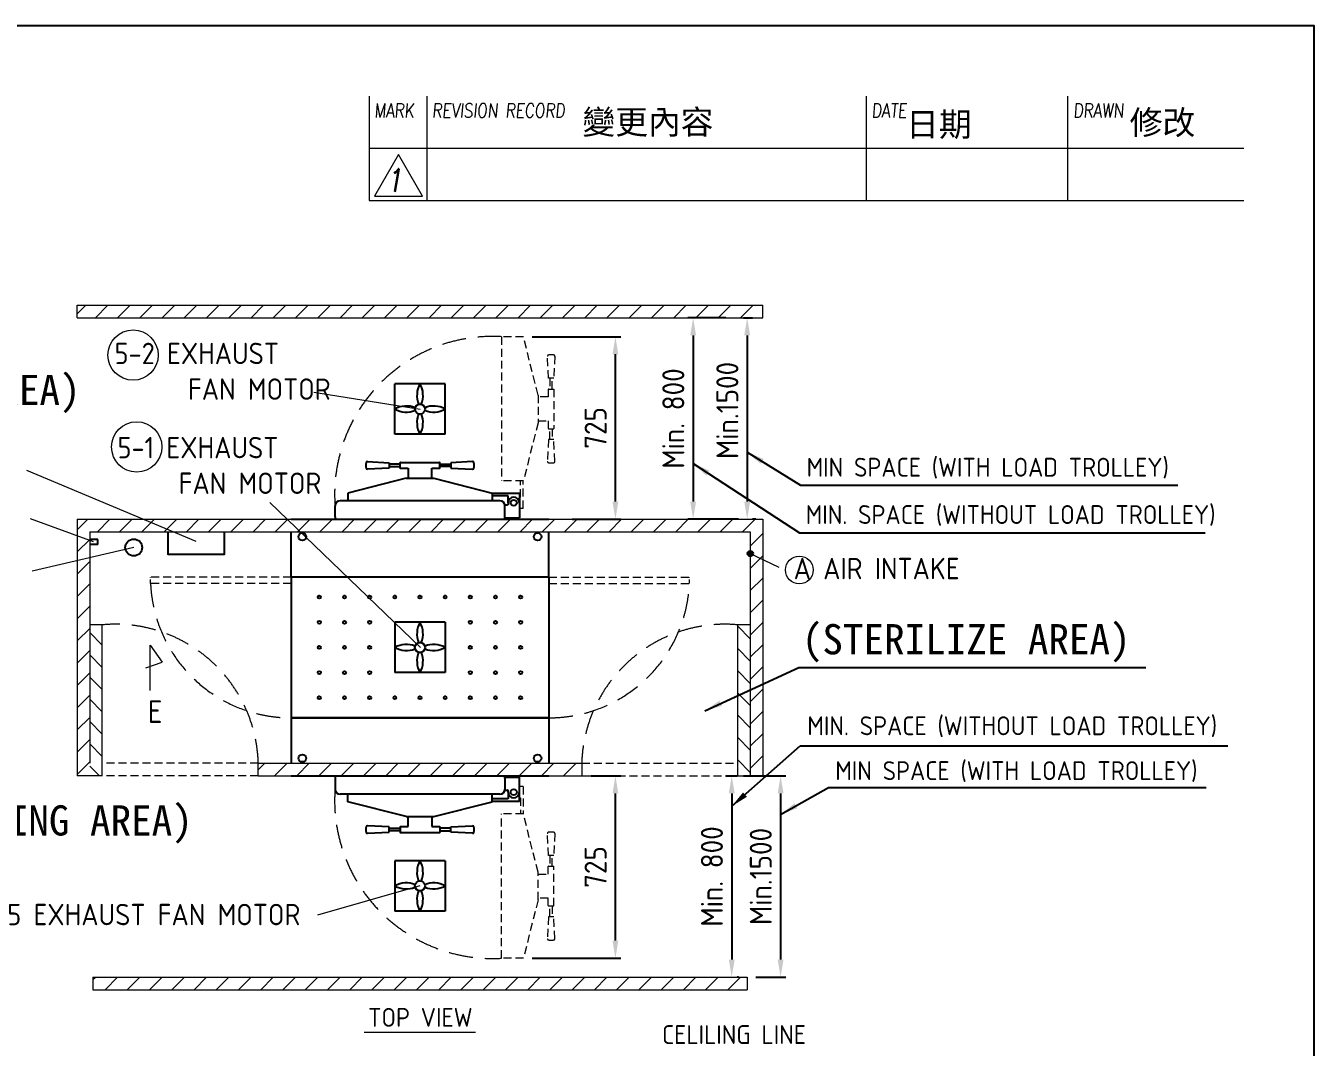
# Model space of a CAD drawing. Header units: millimetres. Extents: x -215875 to 13478, y -2277 to 9476.
# Drawn here: x 8358 to 13478, y 5417 to 9476 of the extents above; entities that cross this region are included whole.
import ezdxf

# ---------------------------------------------------------------- set-up
doc = ezdxf.new("R2010")
doc.units = ezdxf.units.MM
doc.header["$MEASUREMENT"] = 0
doc.linetypes.add('HIDDEN', pattern=[9.525, 6.35, -3.175])
doc.linetypes.add('HIDDEN2', pattern=[4.7625, 3.175, -1.5875])
doc.layers.get('0').update_dxf_attribs({"lineweight": 25})
for name, color, linetype, lineweight in [('D', 3, 'Continuous', 13), ('F', 7, 'Continuous', 15), ('H', 2, 'HIDDEN', 15), ('HIDDEN', 2, 'HIDDEN2', 9), ('S', 4, 'Continuous', 15), ('T', 4, 'Continuous', 15)]:
    doc.layers.add(name, color=color, linetype=linetype, lineweight=lineweight)
doc.styles.get("Standard").update_dxf_attribs({"font": 'KAIU.TTF'})
doc.styles.add('STU25', font='isocp2.shx')
doc.styles.add('Text', font='romans.shx', dxfattribs={"width": 0.8, "oblique": 10})
doc.dimstyles.new('STU25', dxfattribs={"dimscale": 35, "dimtxt": 2.5, "dimasz": 2, "dimexe": 0.6, "dimexo": 1, "dimgap": 1, "dimtad": 1, "dimdsep": 46, "dimtxsty": 'STU25', "dimcen": 2, "dimazin": 2, "dimtfac": 1, "dimtmove": 0, "dimatfit": 3, "dimfxl": 0, "dimtolj": 1, "dimtzin": 0, "dimarcsym": 0})
doc.dimstyles.new('STU25$7', dxfattribs={"dimscale": 35, "dimtxt": 2.5, "dimasz": 2, "dimexe": 1.25, "dimexo": 0.625, "dimgap": 1, "dimtad": 0, "dimdec": 4, "dimdsep": 46, "dimtxsty": 'STU25', "dimcen": 2.5, "dimazin": 2, "dimtfac": 1, "dimtdec": 4, "dimtmove": 0, "dimatfit": 3, "dimfxl": 0, "dimtolj": 1, "dimtzin": 0, "dimarcsym": 0})

# ---------------------------------------------------------------- blocks, each defined once
blk = doc.blocks.new('*D93')
at = {"layer": 'D', "color": 0, "lineweight": -2}
for p, q in [((11209.9, 6495.3), (11378.7, 6495.3)), ((11357.7, 6425.3), (11357.7, 5765.3)), ((11259.9, 5695.3), (11378.7, 5695.3))]:
    blk.add_line(p, q, dxfattribs=at)
at = {"layer": 'D', "color": 0}
for points in [[(11369.4, 6425.3), (11346, 6425.3), (11357.7, 6495.3)], [(11346, 5765.3), (11369.4, 5765.3), (11357.7, 5695.3)]]:
    blk.add_solid(points, dxfattribs=at)
at = {"layer": 'Defpoints', "color": 0}
for p in [(11174.9, 6495.3), (11224.9, 5695.3), (11357.7, 5695.3)]:
    blk.add_point(p, dxfattribs=at)
at = {"layer": 'D', "color": 0, "insert": (11279, 6095.3), "char_height": 87.5, "attachment_point": 5, "rotation": 90, "style": 'STU25'}
blk.add_mtext('\\A1;{\\Fisocp2.shx;Min.1500}', dxfattribs=at)
blk = doc.blocks.new('*D94')
at = {"layer": 'D', "color": 0, "lineweight": -2}
for p, q in [((11140, 6495.3), (11184.5, 6495.3)), ((11163.5, 6425.3), (11163.5, 5765.3)), ((11190, 5695.3), (11184.5, 5695.3))]:
    blk.add_line(p, q, dxfattribs=at)
at = {"layer": 'D', "color": 0}
for points in [[(11175.2, 6425.3), (11151.8, 6425.3), (11163.5, 6495.3)], [(11151.8, 5765.3), (11175.2, 5765.3), (11163.5, 5695.3)]]:
    blk.add_solid(points, dxfattribs=at)
at = {"layer": 'Defpoints', "color": 0}
for p in [(11105, 6495.3), (11155, 5695.3), (11163.5, 5695.3)]:
    blk.add_point(p, dxfattribs=at)
at = {"layer": 'D', "color": 0, "insert": (11084.8, 6095.3), "char_height": 87.5, "attachment_point": 5, "rotation": 90, "style": 'STU25'}
blk.add_mtext('\\A1;{\\Fisocp2.shx;Min. 800}', dxfattribs=at)
blk = doc.blocks.new('*D96')
at = {"layer": 'D', "color": 0, "lineweight": -2}
for p, q in [((11209.9, 8315.3), (11246, 8315.3)), ((11225, 8245.3), (11225, 7585.3)), ((11259.9, 7515.3), (11246, 7515.3))]:
    blk.add_line(p, q, dxfattribs=at)
at = {"layer": 'D', "color": 0}
for points in [[(11236.6, 8245.3), (11213.3, 8245.3), (11225, 8315.3)], [(11213.3, 7585.3), (11236.6, 7585.3), (11225, 7515.3)]]:
    blk.add_solid(points, dxfattribs=at)
at = {"layer": 'Defpoints', "color": 0}
for p in [(11174.9, 8315.3), (11224.9, 7515.3), (11225, 7515.3)]:
    blk.add_point(p, dxfattribs=at)
at = {"layer": 'D', "color": 0, "insert": (11146.2, 7947.3), "char_height": 87.5, "attachment_point": 5, "rotation": 90, "style": 'STU25'}
blk.add_mtext('\\A1;{\\Fisocp2.shx;Min.1500}', dxfattribs=at)
blk = doc.blocks.new('*D97')
at = {"layer": 'D', "color": 0, "lineweight": -2}
for p, q in [((11139.9, 8315.3), (10989.2, 8315.3)), ((11010.2, 8245.3), (11010.2, 7585.3)), ((11189.9, 7515.3), (10989.2, 7515.3))]:
    blk.add_line(p, q, dxfattribs=at)
at = {"layer": 'D', "color": 0}
for points in [[(11021.9, 8245.3), (10998.6, 8245.3), (11010.2, 8315.3)], [(10998.6, 7585.3), (11021.9, 7585.3), (11010.2, 7515.3)]]:
    blk.add_solid(points, dxfattribs=at)
at = {"layer": 'Defpoints', "color": 0}
for p in [(11174.9, 8315.3), (11010.2, 7515.3), (11224.9, 7515.3)]:
    blk.add_point(p, dxfattribs=at)
at = {"layer": 'D', "color": 0, "insert": (10931.5, 7915.3), "char_height": 87.5, "attachment_point": 5, "rotation": 90, "style": 'STU25'}
blk.add_mtext('\\A1;{\\Fisocp2.shx;Min. 800}', dxfattribs=at)
blk = doc.blocks.new('*D210')
at = {"layer": 'D', "color": 0, "lineweight": -2}
for p, q in [((10602.4, 6495.3), (10722.4, 6495.3)), ((10701.4, 5840.3), (10701.4, 6425.3)), ((10370.5, 5770.3), (10722.4, 5770.3))]:
    blk.add_line(p, q, dxfattribs=at)
at = {"layer": 'D', "color": 0}
for points in [[(10713, 6425.3), (10689.7, 6425.3), (10701.4, 6495.3)], [(10689.7, 5840.3), (10713, 5840.3), (10701.4, 5770.3)]]:
    blk.add_solid(points, dxfattribs=at)
at = {"layer": 'Defpoints', "color": 0}
for p in [(10567.4, 6495.3), (10701.4, 6495.3), (10335.5, 5770.3)]:
    blk.add_point(p, dxfattribs=at)
at = {"layer": 'D', "color": 0, "insert": (10622.6, 6132.8), "char_height": 87.5, "attachment_point": 5, "rotation": 90, "style": 'STU25'}
blk.add_mtext('\\A1;725', dxfattribs=at)
blk = doc.blocks.new('*D211')
at = {"layer": 'D', "color": 0, "lineweight": -2}
for p, q in [((10370.5, 8240.3), (10722.4, 8240.3)), ((10701.4, 7585.3), (10701.4, 8170.3)), ((10529.2, 7515.3), (10722.4, 7515.3))]:
    blk.add_line(p, q, dxfattribs=at)
at = {"layer": 'D', "color": 0}
for points in [[(10713, 8170.3), (10689.7, 8170.3), (10701.4, 8240.3)], [(10689.7, 7585.3), (10713, 7585.3), (10701.4, 7515.3)]]:
    blk.add_solid(points, dxfattribs=at)
at = {"layer": 'Defpoints', "color": 0}
for p in [(10335.5, 8240.3), (10701.4, 8240.3), (10494.2, 7515.3)]:
    blk.add_point(p, dxfattribs=at)
at = {"layer": 'D', "color": 0, "insert": (10622.6, 7877.8), "char_height": 87.5, "attachment_point": 5, "rotation": 90, "style": 'STU25'}
blk.add_mtext('\\A1;725', dxfattribs=at)

msp = doc.modelspace()

# ---------------------------------------------------------------- hatches: boundary and pattern name
msp.add_hatch(color=256).paths.add_polyline_path([(11226.619, 7378.584, 1), (11248.14, 7378.584, 1)])
at = {"layer": 'H', "ltscale": 5}
h = msp.add_hatch(dxfattribs=at)
h.set_pattern_fill('ANSI31', color=256, scale=500, style=0)
h.set_pattern_definition([(45, (-118.074, -17143.116), (-44.19417, 44.19417), [])])
edge = h.paths.add_edge_path()
edge.add_line((11287.38, 8315.301), (11287.38, 8365.301))
edge.add_line((8562.38, 8365.301), (11287.38, 8365.301))
edge.add_line((8562.38, 8315.301), (8562.38, 8365.301))
edge.add_line((8562.38, 8315.301), (11287.38, 8315.301))
h = msp.add_hatch(dxfattribs=at)
h.set_pattern_fill('ANSI31', color=256, scale=500, style=0)
h.set_pattern_definition([(45, (214526.583, 33832.21), (-44.194174, 44.194174), [])])
h.paths.add_polyline_path([(11287.38, 6495.301), (11287.38, 7515.301), (10437.38, 7515.301), (9412.38, 7515.301), (8562.38, 7515.301), (8562.38, 6495.301), (8612.38, 6495.301), (8612.38, 6545.301), (8612.38, 7095.301), (8612.38, 7465.301), (11237.38, 7465.301), (11237.38, 7389.345, -0.41421356), (11248.14, 7378.584, -0.41421356), (11237.38, 7367.823), (11237.38, 6545.301), (11237.38, 6495.301)])
h = msp.add_hatch(dxfattribs=at)
h.set_pattern_fill('ANSI31', color=256, scale=500, angle=90, style=0)
h.set_pattern_definition([(135, (-180.574, -17023.116), (-44.19417, -44.19417), [])])
h.paths.add_polyline_path([(8612.38, 6545.301), (8612.38, 6495.301), (8662.38, 6495.301), (8662.38, 7095.301), (8612.38, 7095.301)])
h = msp.add_hatch(dxfattribs=at)
h.set_pattern_fill('ANSI31', color=256, scale=500, angle=90, style=0)
h.set_pattern_definition([(135, (-55.574, -17023.116), (-44.19417, -44.19417), [])])
h.paths.add_polyline_path([(11237.38, 7096.385), (11187.38, 7096.385), (11187.38, 6495.301), (11237.38, 6495.301), (11237.38, 6545.301)])
h = msp.add_hatch(dxfattribs=at)
h.set_pattern_fill('ANSI31', color=256, scale=500, style=0)
h.set_pattern_definition([(45, (-118.074, -17023.116), (-44.19417, 44.19417), [])])
edge = h.paths.add_edge_path()
edge.add_line((9282.38, 6545.301), (10567.38, 6545.301))
edge.add_line((10567.38, 6545.301), (10567.38, 6495.301))
edge.add_line((9282.38, 6495.301), (10567.38, 6495.301))
edge.add_line((9282.38, 6495.301), (9282.38, 6545.301))
h = msp.add_hatch(dxfattribs=at)
h.set_pattern_fill('ANSI31', color=256, scale=500, style=0)
h.set_pattern_definition([(45, (-118.074, -17023.116), (-44.19417, 44.19417), [])])
edge = h.paths.add_edge_path()
edge.add_line((8624.88, 5695.301), (8624.88, 5645.301))
edge.add_line((8624.88, 5645.301), (11224.88, 5645.301))
edge.add_line((11224.88, 5695.301), (11224.88, 5645.301))
edge.add_line((8624.88, 5695.301), (11224.88, 5695.301))

# ---------------------------------------------------------------- linework, layer by layer
for p, q in [((9824.88, 7852.801), (9824.88, 8052.801)), ((10024.88, 8052.801), (9824.88, 8052.801)), ((10024.88, 7852.801), (10024.88, 8052.801)), ((10024.88, 7852.801), (9824.88, 7852.801)), ((9715.892, 7743.751), (9802.892, 7739.251)), ((9802.892, 7739.251), (9802.892, 7718.251)), ((9846.13, 7733.501), (9802.892, 7733.501)), ((9846.13, 7718.251), (9846.13, 7739.251)), ((9847.13, 7740.251), (10002.63, 7740.251)), ((10003.63, 7718.251), (10003.63, 7739.251)), ((10003.63, 7733.501), (10046.867, 7733.501)), ((10133.867, 7743.751), (10046.867, 7739.251)), ((10046.867, 7739.251), (10046.867, 7718.251)), ((9802.892, 7718.251), (9715.892, 7713.751)), ((9802.892, 7724.001), (9846.13, 7724.001)), ((9847.13, 7717.251), (9877.38, 7717.251)), ((9877.38, 7717.251), (9877.38, 7677.501)), ((9972.38, 7717.251), (10002.63, 7717.251)), ((9972.38, 7677.501), (9972.38, 7717.251)), ((10046.867, 7724.001), (10003.63, 7724.001)), ((10046.867, 7718.251), (10133.867, 7713.751)), ((9869.88, 7677.501), (9638.18, 7618.464)), ((9869.88, 7677.501), (9979.88, 7677.501)), ((9979.88, 7677.501), (10211.58, 7618.464)), ((10242.38, 7588.301), (9607.38, 7588.301)), ((9638.18, 7618.464), (9638.18, 7588.301)), ((10211.58, 7618.464), (10211.58, 7588.301)), ((10319.88, 7617.301), (10211.58, 7617.301)), ((10274.88, 7607.301), (10211.58, 7607.301)), ((10274.88, 7580.301), (10274.88, 7607.301)), ((10274.88, 7580.301), (10274.88, 7572.301)), ((10319.88, 7617.301), (10319.88, 7607.301)), ((10319.88, 7607.301), (10319.88, 7580.301)), ((10319.88, 7580.301), (10319.88, 7520.301)), ((9587.38, 7524.301), (9587.38, 7568.301)), ((10262.38, 7572.301), (10272.38, 7572.301)), ((10262.38, 7520.301), (10262.38, 7572.301)), ((10262.38, 7524.301), (10262.38, 7568.301)), ((10274.88, 7572.301), (10272.38, 7572.301)), ((9412.38, 7515.301), (10437.38, 7515.301)), ((10262.38, 7520.301), (10272.38, 7520.301)), ((10272.38, 7520.301), (10319.88, 7520.301)), ((9412.38, 7285.301), (9412.38, 7465.301)), ((10437.38, 7285.301), (10437.38, 7465.301)), ((10437.38, 7285.301), (9412.38, 7285.301)), ((9412.38, 7285.301), (9412.38, 6725.301)), ((10437.38, 7285.301), (9412.38, 7285.301)), ((10437.38, 7285.301), (10437.38, 6725.301)), ((9824.88, 7105.301), (9824.88, 6905.301)), ((10024.88, 7105.301), (9824.88, 7105.301)), ((10024.88, 7105.301), (10024.88, 6905.301)), ((10024.88, 6905.301), (9824.88, 6905.301)), ((9412.38, 6725.301), (10437.38, 6725.301)), ((9412.38, 6725.301), (9412.38, 6545.301)), ((10437.38, 6725.301), (9412.38, 6725.301)), ((10437.38, 6725.301), (10437.38, 6545.301)), ((9412.38, 6495.301), (10437.38, 6495.301)), ((9587.38, 6486.301), (9587.38, 6442.301)), ((10262.38, 6490.301), (10272.38, 6490.301)), ((10262.38, 6490.301), (10262.38, 6438.301)), ((10262.38, 6486.301), (10262.38, 6442.301)), ((10272.38, 6490.301), (10319.88, 6490.301)), ((10319.88, 6430.301), (10319.88, 6490.301)), ((10242.38, 6422.301), (9607.38, 6422.301)), ((9638.18, 6392.139), (9638.18, 6422.301)), ((10211.58, 6392.139), (10211.58, 6422.301)), ((10274.88, 6403.301), (10211.58, 6403.301)), ((10262.38, 6438.301), (10272.38, 6438.301)), ((10274.88, 6438.301), (10272.38, 6438.301)), ((10274.88, 6430.301), (10274.88, 6438.301)), ((10274.88, 6430.301), (10274.88, 6403.301)), ((10319.88, 6403.301), (10319.88, 6430.301)), ((10319.88, 6393.301), (10319.88, 6403.301)), ((9869.88, 6333.101), (9638.18, 6392.139)), ((9979.88, 6333.101), (10211.58, 6392.139)), ((10319.88, 6393.301), (10211.58, 6393.301)), ((9869.88, 6333.101), (9979.88, 6333.101)), ((9877.38, 6293.351), (9877.38, 6333.101)), ((9972.38, 6333.101), (9972.38, 6293.351)), ((9802.892, 6292.351), (9715.892, 6296.851)), ((9715.892, 6266.851), (9802.892, 6271.351)), ((9802.892, 6271.351), (9802.892, 6292.351)), ((9802.892, 6286.601), (9846.13, 6286.601)), ((9846.13, 6277.101), (9802.892, 6277.101)), ((9846.13, 6292.351), (9846.13, 6271.351)), ((9847.13, 6293.351), (9877.38, 6293.351)), ((9847.13, 6270.351), (10002.63, 6270.351)), ((9972.38, 6293.351), (10002.63, 6293.351)), ((10003.63, 6292.351), (10003.63, 6271.351)), ((10046.867, 6286.601), (10003.63, 6286.601)), ((10003.63, 6277.101), (10046.867, 6277.101)), ((10046.867, 6292.351), (10133.867, 6296.851)), ((10046.867, 6271.351), (10046.867, 6292.351)), ((10133.867, 6266.851), (10046.867, 6271.351)), ((9824.88, 6157.801), (9824.88, 5957.801)), ((10024.88, 6157.801), (9824.88, 6157.801)), ((10024.88, 6157.801), (10024.88, 5957.801)), ((10024.88, 5957.801), (9824.88, 5957.801))]:
    msp.add_line(p, q)
at = {"linetype": 'Continuous'}
for p, q in [((8644.755, 7435.017), (8612.38, 7435.017)), ((8644.755, 7415.017), (8644.755, 7435.017)), ((8644.755, 7415.017), (8612.38, 7415.017))]:
    msp.add_line(p, q, dxfattribs=at)
msp.add_lwpolyline([(8922.823, 7465.301), (8922.823, 7375.704), (9147.531, 7375.704), (9147.531, 7465.301)], dxfattribs=at)
for centre, radius in [((9924.88, 7952.801), 20), ((9924.88, 7952.801), 20), ((9924.88, 7952.801), 20), ((9924.88, 7952.801), 20), ((10297.38, 7580.301), 12), ((10297.38, 7580.301), 12), ((8787.38, 7402.48), 33.5), ((9457.38, 7445.301), 15), ((10392.38, 7445.301), 15), ((11237.38, 7378.584), 10.761), ((9524.88, 7205.301), 6), ((9624.88, 7205.301), 6), ((9724.88, 7205.301), 6), ((9824.88, 7205.301), 6), ((9924.88, 7205.301), 6), ((10024.88, 7205.301), 6), ((10124.88, 7205.301), 6), ((10224.88, 7205.301), 6), ((10324.88, 7205.301), 6), ((9524.88, 7105.301), 6), ((9624.88, 7105.301), 6), ((9724.88, 7105.301), 6), ((10124.88, 7105.301), 6), ((10224.88, 7105.301), 6), ((10324.88, 7105.301), 6), ((9924.88, 7005.301), 20), ((9924.88, 7005.301), 20), ((9924.88, 7005.301), 20), ((9924.88, 7005.301), 20), ((9524.88, 7005.301), 6), ((9624.88, 7005.301), 6), ((9724.88, 7005.301), 6), ((10124.88, 7005.301), 6), ((10224.88, 7005.301), 6), ((10324.88, 7005.301), 6), ((9524.88, 6905.301), 6), ((9624.88, 6905.301), 6), ((9724.88, 6905.301), 6), ((10124.88, 6905.301), 6), ((10224.88, 6905.301), 6), ((10324.88, 6905.301), 6), ((9524.88, 6805.301), 6), ((9624.88, 6805.301), 6), ((9724.88, 6805.301), 6), ((9824.88, 6805.301), 6), ((9924.88, 6805.301), 6), ((10024.88, 6805.301), 6), ((10124.88, 6805.301), 6), ((10224.88, 6805.301), 6), ((10324.88, 6805.301), 6), ((9457.38, 6565.301), 15), ((10392.38, 6565.301), 15), ((10297.38, 6430.301), 12), ((10297.38, 6430.301), 12), ((9924.88, 6057.801), 20), ((9924.88, 6057.801), 20), ((9924.88, 6057.801), 20), ((9924.88, 6057.801), 20)]:
    msp.add_circle(centre, radius)
for centre, radius, start, end in [((10005.904, 8006.926), 93.11, 150.481802, 201.977032), ((9843.855, 8006.926), 93.11, 338.022968, 29.518198), ((9870.755, 7871.777), 93.11, 68.022968, 119.518198), ((9870.755, 8033.826), 93.11, 240.481802, 291.977032), ((9979.004, 7871.777), 93.11, 60.481802, 111.977032), ((9979.004, 8033.826), 93.11, 248.022968, 299.518198), ((10005.904, 7898.677), 93.11, 158.022968, 209.518198), ((9843.855, 7898.677), 93.11, 330.481802, 21.977032), ((9765.665, 7728.751), 55.773, 168.647115, 191.352885), ((9715.892, 7738.745), 5.007, 84.078128, 168.647115), ((9847.13, 7739.251), 1, 90, 180), ((10002.63, 7739.251), 1, 0, 90), ((10133.867, 7738.745), 5.007, 11.352885, 95.921872), ((10084.095, 7728.751), 55.773, 348.647115, 11.352885), ((9715.892, 7718.758), 5.007, 191.352885, 270), ((9847.13, 7718.251), 1, 180, 270), ((10002.63, 7718.251), 1, 270, 0), ((10133.867, 7718.758), 5.007, 270, 348.647115), ((9607.38, 7568.301), 20, 90, 180), ((10242.38, 7568.301), 20, 0, 90), ((10297.38, 7580.301), 22.5, 0, 180), ((9607.38, 7524.301), 20, 180, 206.743684), ((10242.38, 7524.301), 20, 333.256316, 0), ((10005.904, 7059.426), 93.11, 150.481802, 201.977032), ((9843.855, 7059.426), 93.11, 338.022968, 29.518198), ((9870.755, 6924.277), 93.11, 68.022968, 119.518198), ((9979.004, 6924.277), 93.11, 60.481802, 111.977032), ((9870.755, 7086.326), 93.11, 240.481802, 291.977032), ((10005.904, 6951.177), 93.11, 158.022968, 209.518198), ((9843.855, 6951.177), 93.11, 330.481802, 21.977032), ((9979.004, 7086.326), 93.11, 248.022968, 299.518198), ((9607.38, 6486.301), 20, 153.256316, 180), ((10242.38, 6486.301), 20, 0, 26.743684), ((9607.38, 6442.301), 20, 180, 270), ((10242.38, 6442.301), 20, 270, 0), ((10297.38, 6430.301), 22.5, 180, 0), ((9765.665, 6281.851), 55.773, 168.647115, 191.352885), ((9715.892, 6291.845), 5.007, 90, 168.647115), ((9715.892, 6271.858), 5.007, 191.352885, 275.921872), ((9847.13, 6292.351), 1, 90, 180), ((9847.13, 6271.351), 1, 180, 270), ((10002.63, 6292.351), 1, 0, 90), ((10002.63, 6271.351), 1, 270, 0), ((10133.867, 6271.858), 5.007, 264.078128, 348.647115), ((10133.867, 6291.845), 5.007, 11.352885, 90), ((10084.095, 6281.851), 55.773, 348.647115, 11.352885), ((10005.904, 6111.926), 93.11, 150.481802, 201.977032), ((9843.855, 6111.926), 93.11, 338.022968, 29.518198), ((9870.755, 5976.777), 93.11, 68.022968, 119.518198), ((9870.755, 6138.826), 93.11, 240.481802, 291.977032), ((9979.004, 5976.777), 93.11, 60.481802, 111.977032), ((9979.004, 6138.826), 93.11, 248.022968, 299.518198), ((10005.904, 6003.677), 93.11, 158.022968, 209.518198), ((9843.855, 6003.677), 93.11, 330.481802, 21.977032)]:
    msp.add_arc(centre, radius, start, end)
at = {"layer": 'D'}
for p, q in [((9502.504, 8020.448), (9925.799, 7951.866)), ((8361.728, 7709.568), (9034.262, 7427.546)), ((9926.818, 7004.576), (9328.172, 7581.744)), ((8627.08, 7424.619), (8376.727, 7516.654)), ((11237.38, 7378.584), (11351.088, 7324.475)), ((8852.951, 7013.932), (8900.379, 6946.412)), ((8852.951, 6833.932), (8852.951, 7013.932)), ((8835.656, 6923.932), (8900.379, 6946.412)), ((11237.38, 6545.301), (11237.38, 6495.301)), ((9924.88, 6057.801), (9517.225, 5940.877)), ((9703.683, 5476.874), (10146.076, 5476.874))]:
    msp.add_line(p, q, dxfattribs=at)
at = {"layer": 'D', "linetype": 'Continuous'}
msp.add_line((8787.38, 7402.48), (8384.55, 7308.07), dxfattribs=at)
at = {"layer": 'D'}
for centre, radius in [((8784.848, 8167.083), 100), ((8799.347, 7802.284), 100), ((11432.395, 7313.212), 55)]:
    msp.add_circle(centre, radius, dxfattribs=at)
at = {"layer": 'Defpoints', "color": 6}
msp.add_lwpolyline([(0, 9476), (0, 0), (13478, 0), (13478, 9476)], close=True, dxfattribs=at)
at = {"layer": 'F'}
msp.add_line((9722.345, 9195.889), (9722.345, 8781.889), dxfattribs=at)
at = {"layer": 'F', "color": 7}
for p, q in [((9952.345, 9195.889), (9952.345, 8781.889)), ((11698.475, 8781.889), (11698.475, 9195.889)), ((12499.619, 8781.889), (12499.619, 9195.889)), ((13197.889, 8988.889), (9722.345, 8988.889)), ((9722.345, 8781.889), (13197.889, 8781.889))]:
    msp.add_line(p, q, dxfattribs=at)
msp.add_lwpolyline([(9839.099, 8964.955), (9743.531, 8799.426), (9934.667, 8799.426)], close=True, dxfattribs=at)
at = {"layer": 'H', "ltscale": 5}
for p, q in [((10335.542, 8240.301), (10249.38, 8240.301)), ((10249.38, 8240.301), (10249.38, 7666.901)), ((10394.58, 8008.601), (10335.542, 8240.301)), ((10435.33, 8075.589), (10430.83, 8162.589)), ((10460.83, 8162.589), (10456.33, 8075.589)), ((10456.33, 8075.589), (10435.33, 8075.589)), ((10441.08, 8075.589), (10441.08, 8032.351)), ((10450.58, 8032.351), (10450.58, 8075.589)), ((10394.58, 8008.601), (10394.58, 7898.601)), ((10434.33, 8001.101), (10394.58, 8001.101)), ((10434.33, 8031.351), (10434.33, 8001.101)), ((10435.33, 8032.351), (10456.33, 8032.351)), ((10457.33, 8031.351), (10457.33, 7875.851)), ((10394.58, 7898.601), (10335.542, 7666.901)), ((10394.58, 7906.101), (10434.33, 7906.101)), ((10434.33, 7906.101), (10434.33, 7875.851)), ((10435.33, 7874.851), (10456.33, 7874.851)), ((10441.08, 7831.614), (10441.08, 7874.851)), ((10450.58, 7874.851), (10450.58, 7831.614)), ((10435.33, 7831.614), (10430.83, 7744.614)), ((10456.33, 7831.614), (10435.33, 7831.614)), ((10460.83, 7744.614), (10456.33, 7831.614)), ((10335.542, 7666.901), (10249.38, 7666.901)), ((10324.38, 7602.801), (10324.38, 7666.901)), ((10334.38, 7557.801), (10334.38, 7666.901)), ((9412.38, 7284.301), (8854.38, 7284.301)), ((10437.38, 7284.301), (10995.38, 7284.301)), ((9412.38, 7259.301), (8854.38, 7259.301)), ((10437.38, 7259.301), (10995.38, 7259.301)), ((9282.38, 6545.301), (8662.38, 6545.301)), ((10567.38, 6545.301), (11187.38, 6545.301)), ((9282.38, 6495.301), (8662.38, 6495.301)), ((10334.38, 6452.801), (10334.38, 6343.701)), ((10567.38, 6495.301), (11187.38, 6495.301)), ((10324.38, 6407.801), (10324.38, 6343.701)), ((10335.542, 6343.701), (10249.38, 6343.701)), ((10249.38, 5770.301), (10249.38, 6343.701)), ((10394.58, 6112.001), (10335.542, 6343.701)), ((10435.33, 6178.989), (10430.83, 6265.989)), ((10460.83, 6265.989), (10456.33, 6178.989)), ((10456.33, 6178.989), (10435.33, 6178.989)), ((10441.08, 6178.989), (10441.08, 6135.751)), ((10450.58, 6135.751), (10450.58, 6178.989)), ((10394.58, 6002.001), (10394.58, 6112.001)), ((10394.58, 6104.501), (10434.33, 6104.501)), ((10434.33, 6104.501), (10434.33, 6134.751)), ((10435.33, 6135.751), (10456.33, 6135.751)), ((10457.33, 5979.251), (10457.33, 6134.751)), ((10394.58, 6002.001), (10335.542, 5770.301)), ((10434.33, 6009.501), (10394.58, 6009.501)), ((10434.33, 5979.251), (10434.33, 6009.501)), ((10435.33, 5978.251), (10456.33, 5978.251)), ((10441.08, 5935.014), (10441.08, 5978.251)), ((10450.58, 5978.251), (10450.58, 5935.014)), ((10435.33, 5935.014), (10430.83, 5848.014)), ((10456.33, 5935.014), (10435.33, 5935.014)), ((10460.83, 5848.014), (10456.33, 5935.014)), ((10335.542, 5770.301), (10249.38, 5770.301))]:
    msp.add_line(p, q, dxfattribs=at)
at = {"layer": 'H', "ltscale": 15}
for centre, radius, start, end in [((10212.886, 7614.177), 627.187, 86.664317, 184.194674), ((9412.38, 7284.301), 558.56, 182.5653, 270), ((10437.38, 7284.301), 558.56, 270, 357.4347), ((8714.033, 6529.041), 568.611, 1.747893, 95.212055), ((11136.564, 6528.13), 569.443, 84.88024, 178.272017), ((10212.886, 6396.425), 627.187, 175.805326, 273.335683)]:
    msp.add_arc(centre, radius, start, end, dxfattribs=at)
at = {"layer": 'H', "ltscale": 5}
for centre, radius, start, end in [((10435.836, 8162.589), 5.007, 101.352885, 180), ((10445.83, 8112.816), 55.773, 78.647115, 101.352885), ((10455.823, 8162.589), 5.007, 354.078128, 78.647115), ((10435.33, 8031.351), 1, 90, 180), ((10456.33, 8031.351), 1, 0, 90), ((10435.33, 7875.851), 1, 180, 270), ((10456.33, 7875.851), 1, 270, 0), ((10435.836, 7744.614), 5.007, 180, 258.647115), ((10445.83, 7794.386), 55.773, 258.647115, 281.352885), ((10455.823, 7744.614), 5.007, 281.352885, 5.921872), ((10435.836, 6265.989), 5.007, 101.352885, 180), ((10445.83, 6216.216), 55.773, 78.647115, 101.352885), ((10455.823, 6265.989), 5.007, 354.078128, 78.647115), ((10435.33, 6134.751), 1, 90, 180), ((10456.33, 6134.751), 1, 0, 90), ((10435.33, 5979.251), 1, 180, 270), ((10456.33, 5979.251), 1, 270, 0), ((10435.836, 5848.014), 5.007, 180, 258.647115), ((10445.83, 5897.786), 55.773, 258.647115, 281.352885), ((10455.823, 5848.014), 5.007, 281.352885, 5.921872)]:
    msp.add_arc(centre, radius, start, end, dxfattribs=at)
at = {"layer": 'HIDDEN', "ltscale": 5}
for p, q in [((10319.88, 7602.801), (10324.38, 7602.801)), ((10334.38, 7557.801), (10319.88, 7557.801)), ((8854.38, 7259.301), (8854.38, 7284.301)), ((10995.38, 7259.301), (10995.38, 7284.301)), ((10334.38, 6452.801), (10319.88, 6452.801)), ((10319.88, 6407.801), (10324.38, 6407.801))]:
    msp.add_line(p, q, dxfattribs=at)
at = {"layer": 'S'}
for p, q in [((8562.38, 8365.301), (11287.38, 8365.301)), ((8562.38, 8315.301), (8562.38, 8365.301)), ((11287.38, 8315.301), (11287.38, 8365.301)), ((8562.38, 8315.301), (11287.38, 8315.301)), ((8612.38, 7095.301), (8612.38, 6545.301)), ((8662.38, 7095.301), (8612.38, 7095.301)), ((8662.38, 6495.301), (8662.38, 7095.301)), ((11187.38, 6495.301), (11187.38, 7096.385)), ((11187.38, 7096.385), (11237.38, 7096.385)), ((9282.38, 6495.301), (9282.38, 6545.301)), ((10567.38, 6545.301), (10567.38, 6495.301)), ((8624.88, 5695.301), (11224.88, 5695.301)), ((8624.88, 5695.301), (8624.88, 5645.301)), ((11224.88, 5695.301), (11224.88, 5645.301)), ((8624.88, 5645.301), (11224.88, 5645.301))]:
    msp.add_line(p, q, dxfattribs=at)
at = {"layer": 'S', "linetype": 'Continuous'}
for p, q in [((8562.38, 7515.301), (8562.38, 6495.301)), ((8562.38, 7515.301), (11287.38, 7515.301)), ((11287.38, 7515.301), (11287.38, 6495.301)), ((8612.38, 7465.301), (8612.38, 7095.301)), ((8612.38, 7465.301), (11237.38, 7465.301)), ((11237.38, 7465.301), (11237.38, 6545.301)), ((9282.38, 6545.301), (10567.38, 6545.301)), ((8662.38, 6495.301), (8562.38, 6495.301)), ((9282.38, 6495.301), (10567.38, 6495.301)), ((11187.38, 6495.301), (11287.38, 6495.301))]:
    msp.add_line(p, q, dxfattribs=at)

# ---------------------------------------------------------------- texts
at = {"layer": 'D', "color": 11, "char_height": 85, "attachment_point": 1, "style": 'STU25'}
for s, insert in [('{{\\C3;5-2 EXHAUST \\P      FAN MOTOR}}', (8711.452, 8216.225)), ('{{\\C3;5-1 EXHAUST \\P     FAN MOTOR}}', (8723.001, 7842.081)), ('{\\C3;5 EXHAUST FAN MOTOR}', (8285.185, 5986.339))]:
    msp.add_mtext(s, dxfattribs=dict(at, insert=insert))
at = {"layer": 'D', "color": 11, "attachment_point": 1}
for s, insert, char_height in [('{\\C3;(UNLOADING AREA)}', (7269.891, 8088.757), 120), ('{\\Fisocp2.shx;\\C3;MIN SPACE (WITH LOAD TROLLEY)}', (11461.09, 7759.062), 75), ('{\\Fisocp2.shx;\\C3;MIN. SPACE (WITHOUT LOAD TROLLEY)}', (11457.531, 7570.97), 75), ('{\\Fisocp2.shx;\\C3;A AIR INTAKE}', (11409.567, 7361.415), 85), ('{\\C3;(STERILIZE AREA)}', (11442.203, 7098.106), 120), ('{\\Fisocp2.shx;\\C3;MIN. SPACE (WITHOUT LOAD TROLLEY)}', (11463.945, 6731.576), 75), ('{\\Fisocp2.shx;\\C3;MIN SPACE (WITH LOAD TROLLEY)}', (11574.914, 6553.243), 75), ('{\\C3;(LOADING AREA)}', (7879.099, 6378.077), 120), ('{\\Fisocp2.shx;TOP VIEW}', (9718.544, 5572.808), 75), ('{\\Fisocp.shx;\\C3;CELILING LINE}', (10886.573, 5504.4), 75)]:
    msp.add_mtext(s, dxfattribs=dict(at, insert=insert, char_height=char_height))
at = {"layer": 'D', "insert": (8843.415, 6795.024), "char_height": 90, "attachment_point": 1}
msp.add_mtext('{\\Fisocp2.shx;E}', dxfattribs=at)
at = {"layer": 'F', "color": 1, "lineweight": 15, "style": 'Text', "oblique": 5, "width": 0.8}
for s, p in [('MARK', (9742.689, 9111.573)), ('REVISION RECORD', (9972.689, 9111.573)), ('DATE', (11718.819, 9111.573)), ('DRAWN', (12519.963, 9111.573))]:
    msp.add_text(s, height=55.2, dxfattribs=at).set_placement(p)
at = {"layer": 'F', "lineweight": -3}
for s, p in [('變更內容', (10570.109, 9045.655)), ('日期', (11856.25, 9036.558)), ('修改', (12744.772, 9043.836))]:
    msp.add_text(s, height=95.4842, dxfattribs=at).set_placement(p)
at = {"layer": 'T', "lineweight": 20, "style": 'Text', "oblique": 10, "width": 0.8}
msp.add_text('1', height=92, dxfattribs=at).set_placement((9789.557, 8815.825))

# ---------------------------------------------------------------- dimensions: what is measured, and where the dimension line sits
at = {"layer": 'D'}
for base, p1, p2, text, picture, middle in [((11010.241, 7515.301), (11174.88, 8315.301), (11224.88, 7515.301), '{\\Fisocp2.shx;Min. <>}', '*D97', (11010.241, 7915.301)), ((11224.965, 7515.301), (11174.88, 8315.301), (11224.88, 7515.301), '{\\Fisocp2.shx;Min.1500}', '*D96', (11224.965, 7947.275)), ((11163.506, 5695.301), (11105.039, 6495.301), (11155.039, 5695.301), '{\\Fisocp2.shx;Min. <>}', '*D94', (11163.506, 6095.301)), ((11357.716, 5695.301), (11174.88, 6495.301), (11224.88, 5695.301), '{\\Fisocp2.shx;Min.1500}', '*D93', (11357.716, 6095.301))]:
    dim = msp.add_linear_dim(base=base, p1=p1, p2=p2, angle=90, text=text, dimstyle='STU25', dxfattribs=at)
    dim.commit()
    dim.dimension.update_dxf_attribs({"geometry": picture, "text_midpoint": middle, "dimtype": 160})
for base, p1, p2, picture, middle in [((10701.362, 8240.301), (10494.177, 7515.301), (10335.542, 8240.301), '*D211', (10622.612, 7877.801)), ((10701.362, 6495.301), (10335.542, 5770.301), (10567.38, 6495.301), '*D210', (10622.612, 6132.801))]:
    dim = msp.add_linear_dim(base=base, p1=p1, p2=p2, angle=90, dimstyle='STU25', override={"dimlfac": 1}, dxfattribs=at)
    dim.commit()
    dim.dimension.update_dxf_attribs({"geometry": picture, "text_midpoint": middle})

# ---------------------------------------------------------------- leaders
for points in [[(11010.241, 7736.706), (11432.445, 7460.402), (13044.713, 7460.402)], [(11224.965, 7781.404), (11436.749, 7650.477), (12936.256, 7650.477)], [(11056.601, 6754.089), (11429.923, 6926.107), (12808.718, 6926.107)], [(11163.506, 6374.26), (11436.095, 6613.85), (13134.109, 6613.85)], [(11357.716, 6342.078), (11548.494, 6448.852), (13048, 6448.852)]]:
    msp.add_leader(points, dimstyle='STU25$7', override={"dimgap": 1, "dimtad": 0}, dxfattribs=at)

doc.saveas('drawing.dxf')
